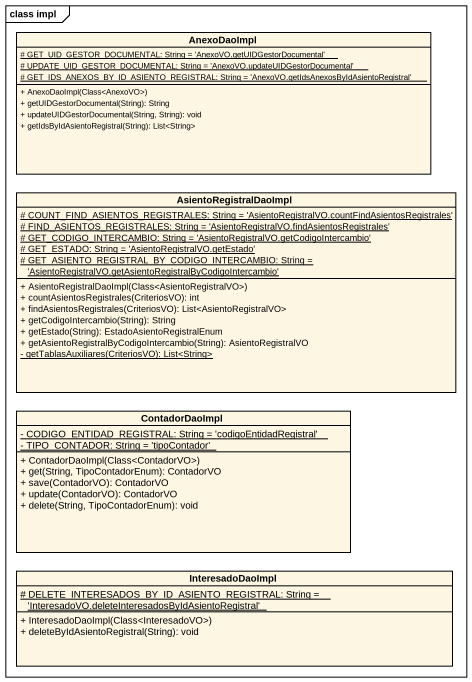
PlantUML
@startuml
mainframe class impl
hide circle
hide empty members
skinparam classAttributeIconSize 0
class AnexoDaoImpl {
  {static} # GET_UID_GESTOR_DOCUMENTAL: String = 'AnexoVO.getUIDGestorDocumental'
  {static} # UPDATE_UID_GESTOR_DOCUMENTAL: String = 'AnexoVO.updateUIDGestorDocumental'
  {static} # GET_IDS_ANEXOS_BY_ID_ASIENTO_REGISTRAL: String = 'AnexoVO.getIdsAnexosByIdAsientoRegistral'
  + AnexoDaoImpl(Class<AnexoVO>)
  + getUIDGestorDocumental(String): String
  + updateUIDGestorDocumental(String, String): void
  + getIdsByIdAsientoRegistral(String): List<String>
}
class AsientoRegistralDaoImpl {
  {static} # COUNT_FIND_ASIENTOS_REGISTRALES: String = 'AsientoRegistralVO.countFindAsientosRegistrales'
  {static} # FIND_ASIENTOS_REGISTRALES: String = 'AsientoRegistralVO.findAsientosRegistrales'
  {static} # GET_CODIGO_INTERCAMBIO: String = 'AsientoRegistralVO.getCodigoIntercambio'
  {static} # GET_ESTADO: String = 'AsientoRegistralVO.getEstado'
  {static} # GET_ASIENTO_REGISTRAL_BY_CODIGO_INTERCAMBIO: String = 'AsientoRegistralVO.getAsientoRegistralByCodigoIntercambio'
  + AsientoRegistralDaoImpl(Class<AsientoRegistralVO>)
  + countAsientosRegistrales(CriteriosVO): int
  + findAsientosRegistrales(CriteriosVO): List<AsientoRegistralVO>
  + getCodigoIntercambio(String): String
  + getEstado(String): EstadoAsientoRegistralEnum
  + getAsientoRegistralByCodigoIntercambio(String): AsientoRegistralVO
  {static} - getTablasAuxiliares(CriteriosVO): List<String>
}
class ContadorDaoImpl {
  {static} - CODIGO_ENTIDAD_REGISTRAL: String = 'codigoEntidadRegistral'
  {static} - TIPO_CONTADOR: String = 'tipoContador'
  + ContadorDaoImpl(Class<ContadorVO>)
  + get(String, TipoContadorEnum): ContadorVO
  + save(ContadorVO): ContadorVO
  + update(ContadorVO): ContadorVO
  + delete(String, TipoContadorEnum): void
}
class InteresadoDaoImpl {
  {static} # DELETE_INTERESADOS_BY_ID_ASIENTO_REGISTRAL: String = 'InteresadoVO.deleteInteresadosByIdAsientoRegistral'
  + InteresadoDaoImpl(Class<InteresadoVO>)
  + deleteByIdAsientoRegistral(String): void
}
@enduml
